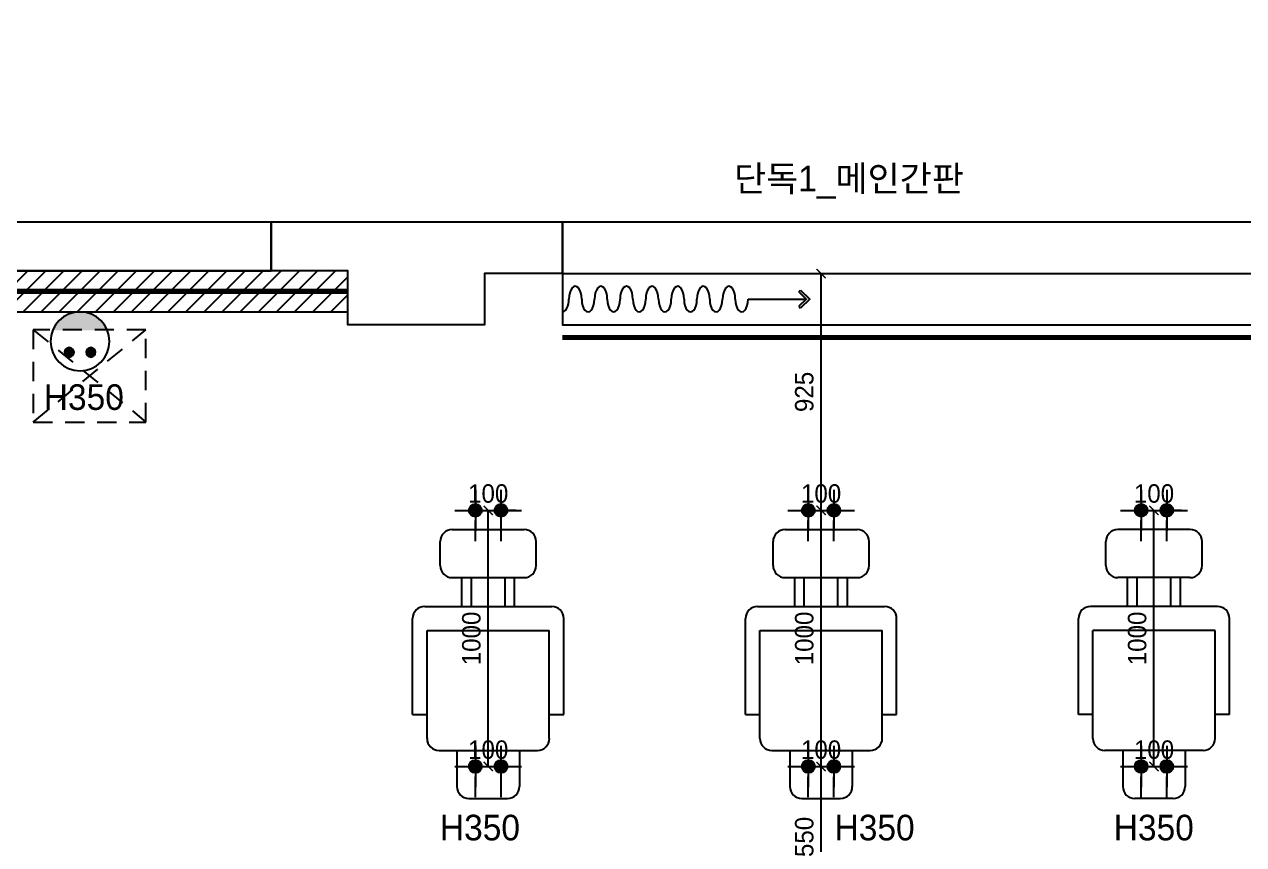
# Model space of a CAD drawing. Header units: millimetres. Extents: x 166504 to 219682, y 69800 to 112988.
# Drawn here: x 199772 to 204533, y 87805 to 91008 of the extents above; entities that cross this region are included whole.
import ezdxf
from ezdxf.enums import TextEntityAlignment as Align

# ---------------------------------------------------------------- set-up
doc = ezdxf.new("R2010")
doc.units = ezdxf.units.MM
doc.header["$LTSCALE"] = 100
doc.header["$PDMODE"] = 3
doc.linetypes.add('HID', pattern=[2.5, 1.5, -1])
doc.layers.get('DEFPOINTS').update_dxf_attribs({"color": 248})
for name, color, linetype in [('01. F-소품', 3, 'Continuous'), ('07-DIM WAL', 5, 'Continuous'), ('3.기호.계단선', 30, 'Continuous'), ('6FUR', 6, 'Continuous'), ('BLOCK', 6, 'Continuous'), ('C-WALL1', 2, 'Continuous'), ('C-WIN', 4, 'Continuous'), ('CHA', 6, 'Continuous'), ('FUR1', 6, 'Continuous'), ('RC-LIGHT', 7, 'Continuous'), ('WAL NEW', 3, 'Continuous'), ('설비', 140, 'Continuous')]:
    doc.layers.add(name, color=color, linetype=linetype)
doc.styles.add('YOURNAME', font='HY울릉도M.TTF')
doc.styles.add('코레일둥고', font='Korail_Round_Gothic_Medium.ttf')
doc.dimstyles.new('YOURNAME-40', dxfattribs={"dimscale": 40, "dimtxt": 1.8, "dimasz": 0.9, "dimexe": 1, "dimexo": 3, "dimgap": 0.7, "dimtad": 1, "dimdec": 0, "dimzin": 0, "dimdsep": 46, "dimtxsty": 'YOURNAME', "dimblk": 'ARCHTICK', "dimcen": 0, "dimclrd": 1, "dimclre": 1, "dimclrt": 7, "dimadec": 0, "dimazin": 0, "dimtfac": 1, "dimtdec": 0, "dimtix": 1, "dimtmove": 2, "dimatfit": 3, "dimldrblk": 'ARCHTICK', "dimfxl": 1, "dimtolj": 1, "dimtzin": 0, "dimarcsym": 0})

# ---------------------------------------------------------------- blocks, each defined once
blk = doc.blocks.new('VUDAUSEH')
at = {"layer": 'C-WALL1'}
for points in [[(171018.9, 112186.1), (171018.9, 112386.1), (171018.9, 112186.1), (170713.9, 112186.1), (170713.9, 111986.1), (170180.9, 111986.1), (170180.9, 112196.1), (169880.9, 112196.1), (169880.9, 112386.1)], [(171018.9, 112386.1), (169880.9, 112386.1)], [(169880.9, 112386.1), (169880.9, 112196.1)]]:
    blk.add_lwpolyline(points, dxfattribs=at)
at = {"layer": 'C-WIN'}
for points in [[(165848.9, 112196.1), (169880.9, 112196.1), (169880.9, 112386.1), (165848.9, 112386.1)], [(171018.9, 112186.1), (175763.9, 112186.1), (175763.9, 112386.1), (171018.9, 112386.1)]]:
    blk.add_lwpolyline(points, close=True, dxfattribs=at)
blk = doc.blocks.new('CJSWJDHE')
at = {"layer": 'FUR1', "transparency": 33554687}
h = blk.add_hatch(dxfattribs=at)
h.set_pattern_fill('_USER', color=3, scale=50, angle=45, pattern_type=0)
h.set_pattern_definition([(45, (26160, 0), (-35.355339, 35.355339), [])])
h.paths.add_polyline_path([(196248.4, 89885.3), (201035.4, 89885.3), (201035.4, 90045.3), (196248.4, 90045.3)])
at = {"layer": 'BLOCK', "color": 8, "linetype": 'HID', "ltscale": 0.5}
for p, q in [((199806.9, 89455.2), (200246.9, 89815.2)), ((199806.9, 89815.2), (200246.9, 89455.2))]:
    blk.add_line(p, q, dxfattribs=at)
blk.add_lwpolyline([(199806.9, 89455.2), (200246.9, 89455.2), (200246.9, 89815.2), (199806.9, 89815.2)], close=True, dxfattribs=at)
at = {"layer": 'CHA', "color": 8}
for p, q in [((201395.9, 88894.7), (201395.9, 88988.4)), ((201442.8, 89035.3), (201724, 89035.3)), ((201770.9, 88894.7), (201770.9, 88988.4)), ((202695.9, 88894.7), (202695.9, 88988.4)), ((202742.8, 89035.3), (203024, 89035.3)), ((203070.9, 88894.7), (203070.9, 88988.4)), ((203995.9, 88894.7), (203995.9, 88988.4)), ((204324, 89035.3), (204042.8, 89035.3)), ((204370.9, 88894.7), (204370.9, 88988.4)), ((201442.8, 88847.8), (201724, 88847.8)), ((201480.3, 88735.3), (201480.3, 88847.8)), ((201517.8, 88735.3), (201517.8, 88847.8)), ((201649, 88735.3), (201649, 88847.8)), ((201686.5, 88735.3), (201686.5, 88847.8)), ((202742.8, 88847.8), (203024, 88847.8)), ((202780.3, 88735.3), (202780.3, 88847.8)), ((202817.8, 88735.3), (202817.8, 88847.8)), ((202949, 88735.3), (202949, 88847.8)), ((202986.5, 88735.3), (202986.5, 88847.8)), ((204324, 88847.8), (204042.8, 88847.8)), ((204080.3, 88735.3), (204080.3, 88847.8)), ((204117.8, 88735.3), (204117.8, 88847.8)), ((204249, 88735.3), (204249, 88847.8)), ((204286.5, 88735.3), (204286.5, 88847.8)), ((201335.3, 88735.3), (201831.5, 88735.3)), ((202635.3, 88735.3), (203131.5, 88735.3)), ((204431.5, 88735.3), (203935.3, 88735.3)), ((201288.4, 88313.4), (201288.4, 88688.4)), ((201878.4, 88313.4), (201878.4, 88688.4)), ((202588.4, 88313.4), (202588.4, 88688.4)), ((203178.4, 88313.4), (203178.4, 88688.4)), ((203888.4, 88313.4), (203888.4, 88688.4)), ((204478.4, 88313.4), (204478.4, 88688.4)), ((201344.6, 88219.7), (201344.6, 88641.6)), ((201344.6, 88641.6), (201822.1, 88641.6)), ((201822.1, 88219.7), (201822.1, 88641.6)), ((202644.6, 88219.7), (202644.6, 88641.6)), ((202644.6, 88641.6), (203122.1, 88641.6)), ((203122.1, 88219.7), (203122.1, 88641.6)), ((204422.1, 88641.6), (203944.6, 88641.6)), ((203944.6, 88219.7), (203944.6, 88641.6)), ((204422.1, 88219.7), (204422.1, 88641.6)), ((201288.4, 88313.4), (201344.6, 88313.4)), ((201822.1, 88313.4), (201878.4, 88313.4)), ((202588.4, 88313.4), (202644.6, 88313.4)), ((203122.1, 88313.4), (203178.4, 88313.4)), ((203944.6, 88313.4), (203888.4, 88313.4)), ((204478.4, 88313.4), (204422.1, 88313.4)), ((201391.5, 88172.8), (201775.3, 88172.8)), ((201461.5, 88172.8), (201461.5, 88032.2)), ((201705.3, 88172.8), (201705.3, 88032.2)), ((202691.5, 88172.8), (203075.3, 88172.8)), ((202761.5, 88172.8), (202761.5, 88032.2)), ((203005.3, 88172.8), (203005.3, 88032.2)), ((204375.3, 88172.8), (203991.5, 88172.8)), ((204061.5, 88172.8), (204061.5, 88032.2)), ((204305.3, 88172.8), (204305.3, 88032.2)), ((201508.4, 87985.3), (201658.4, 87985.3)), ((202808.4, 87985.3), (202958.4, 87985.3)), ((204258.4, 87985.3), (204108.4, 87985.3))]:
    blk.add_line(p, q, dxfattribs=at)
for centre, start, end in [((201442.8, 88988.4), 90, 180), ((201724, 88988.4), 0, 90), ((202742.8, 88988.4), 90, 180), ((203024, 88988.4), 0, 90), ((204042.8, 88988.4), 90, 180), ((204324, 88988.4), 0, 90), ((201442.8, 88894.7), 180, 270), ((201724, 88894.7), 270, 0), ((202742.8, 88894.7), 180, 270), ((203024, 88894.7), 270, 0), ((204042.8, 88894.7), 180, 270), ((204324, 88894.7), 270, 0), ((201335.3, 88688.4), 90, 180), ((201831.5, 88688.4), 0, 90), ((202635.3, 88688.4), 90, 180), ((203131.5, 88688.4), 0, 90), ((203935.3, 88688.4), 90, 180), ((204431.5, 88688.4), 0, 90), ((201391.5, 88219.7), 180, 270), ((201775.3, 88219.7), 270, 0), ((202691.5, 88219.7), 180, 270), ((203075.3, 88219.7), 270, 0), ((203991.5, 88219.7), 180, 270), ((204375.3, 88219.7), 270, 0), ((201508.4, 88032.2), 180, 270), ((201658.4, 88032.2), 270, 0), ((202808.4, 88032.2), 180, 270), ((202958.4, 88032.2), 270, 0), ((204108.4, 88032.2), 180, 270), ((204258.4, 88032.2), 270, 0)]:
    blk.add_arc(centre, 46.9, start, end, dxfattribs=at)
at = {"layer": 'WAL NEW'}
blk.add_lwpolyline([(196248.4, 89885.3), (201035.4, 89885.3), (201035.4, 90045.3), (196248.4, 90045.3)], close=True, dxfattribs=at)
blk.add_blockref('VUDAUSEH', (30854.4, -22150.8))
blk = doc.blocks.new('1')
at = {"linetype": 'Continuous'}
h = blk.add_hatch(color=4, dxfattribs=at)
h.dxf.hatch_style = 1
edge = h.paths.add_edge_path()
edge.add_arc((11539653.5, -14273503.8), 37.5, 0, 360)
at = {"color": 1, "linetype": 'Continuous'}
for p, q in [((11539653.5, -14273637.1), (11539653.5, -14273370.5)), ((11539520.2, -14273503.8), (11539786.8, -14273503.8))]:
    blk.add_line(p, q, dxfattribs=at)
at = {"color": 4, "linetype": 'Continuous'}
for radius in [41.5, 37.5]:
    blk.add_circle((11539653.5, -14273503.8), radius, dxfattribs=at)
blk = doc.blocks.new('_ArchTick')
at = {"color": 0, "linetype": 'ByBlock', "const_width": 0.15}
blk.add_lwpolyline([(-0.5, -0.5), (0.5, 0.5)], dxfattribs=at)
blk = doc.blocks.new('*D1049')
at = {"layer": '07-DIM WAL', "color": 1, "lineweight": -2}
for p, q in [((202797.4, 88110.3), (202969.4, 88110.3)), ((202833.4, 87990.3), (202833.4, 88070.3)), ((202933.4, 87990.3), (202933.4, 88070.3))]:
    blk.add_line(p, q, dxfattribs=at)
at = {"layer": 'DEFPOINTS', "color": 0}
for p in [(202833.4, 88110.3), (202933.4, 88110.3), (202933.4, 88110.3)]:
    blk.add_point(p, dxfattribs=at)
at = {"layer": '07-DIM WAL', "color": 1, "lineweight": -2, "xscale": 36, "yscale": 36, "zscale": 36}
blk.add_blockref('_ArchTick', (202833.4, 88110.3), dxfattribs=at)
at = {"layer": '07-DIM WAL', "color": 1, "lineweight": -2, "xscale": 36, "yscale": 36, "zscale": 36, "rotation": 180}
blk.add_blockref('_ArchTick', (202933.4, 88110.3), dxfattribs=at)
at = {"layer": '07-DIM WAL', "color": 7, "insert": (202883.4, 88175.7), "char_height": 72, "attachment_point": 5, "style": 'YOURNAME'}
blk.add_mtext('\\A1;100', dxfattribs=at)
blk = doc.blocks.new('FFSFDF')
at = {"layer": '01. F-소품'}
blk.add_hatch(color=8, dxfattribs=at).paths.add_polyline_path([(1567672.9, 1746751.1), (1567679.9, 1746744.1), (1567715.3, 1746779.4), (1567679.9, 1746814.8), (1567672.9, 1746807.7), (1567701.2, 1746779.4)])
at = {"layer": '01. F-소품', "color": 8}
for p, q in [((1567672.9, 1746807.7), (1567679.9, 1746814.8)), ((1567474.8, 1746779.4), (1567701.2, 1746779.4)), ((1567672.9, 1746751.1), (1567679.9, 1746744.1))]:
    blk.add_line(p, q, dxfattribs=at)
for points in [[(1567672.9, 1746807.7), (1567701.2, 1746779.4), (1567672.9, 1746751.1)], [(1567679.9, 1746814.8), (1567715.3, 1746779.4), (1567679.9, 1746744.1)]]:
    blk.add_lwpolyline(points, dxfattribs=at)
for centre, start_param, end_param in [((1566799.8, 1746779.4), 1.570796, 4.712389), ((1566899.8, 1746779.4), 1.570796, 4.712389), ((1566999.8, 1746779.4), 1.570796, 4.712389), ((1567099.8, 1746779.4), 1.570796, 4.712389), ((1567199.8, 1746779.4), 1.570796, 4.712389), ((1567299.8, 1746779.4), 1.570796, 4.712389), ((1567399.8, 1746779.4), 1.570796, 4.712389), ((1566749.8, 1746779.4), 6.283185, 7.853982), ((1566849.8, 1746779.4), 4.712389, 7.853982), ((1566949.8, 1746779.4), 4.712389, 7.853982), ((1567049.8, 1746779.4), 4.712389, 7.853982), ((1567149.8, 1746779.4), 4.712389, 7.853982), ((1567249.8, 1746779.4), 4.712389, 7.853982), ((1567349.8, 1746779.4), 4.712389, 7.853982), ((1567449.8, 1746779.4), 4.712389, 7.853982)]:
    blk.add_ellipse(centre, major_axis=(0, -50), ratio=0.5, start_param=start_param, end_param=end_param, dxfattribs=at)
blk = doc.blocks.new('egoo')
at = {"layer": '설비'}
h = blk.add_hatch(color=140, dxfattribs=at)
edge = h.paths.add_edge_path()
edge.add_arc((1015645.3, 443433.7), 22.3, 0, 360)
h = blk.add_hatch(color=140, dxfattribs=at)
edge = h.paths.add_edge_path()
edge.add_arc((1015747.7, 443433.7), 22.3, 0, 360)
h = blk.add_hatch(color=140, dxfattribs=at)
edge = h.paths.add_edge_path()
edge.add_line((1015826.3, 443329.1), (1015566.6, 443329.1))
edge.add_ellipse((1015696.5, 443381.5), major_axis=(99, 99), ratio=1, start_angle=156.95778, end_angle=293.04222)
at = {"layer": '설비', "color": 140}
for centre, radius in [((1015696.5, 443381.5), 140), ((1015645.3, 443433.7), 22.3), ((1015747.7, 443433.7), 22.3)]:
    blk.add_circle(centre, radius, dxfattribs=at)
blk = doc.blocks.new('*D1361')
at = {"layer": '6FUR', "color": 1, "lineweight": -2}
for p, q in [((202763.4, 88110.3), (202843.4, 88110.3)), ((202883.4, 87560.3), (202883.4, 88110.3)), ((202765.4, 87560.3), (202843.4, 87560.3))]:
    blk.add_line(p, q, dxfattribs=at)
at = {"layer": 'DEFPOINTS', "color": 0}
for p in [(202883.4, 88110.3), (202883.4, 88110.3), (202885.4, 87560.3)]:
    blk.add_point(p, dxfattribs=at)
at = {"layer": '6FUR', "color": 1, "lineweight": -2, "xscale": 36, "yscale": 36, "zscale": 36}
for p, rotation in [((202883.4, 88110.3), 90), ((202883.4, 87560.3), 270)]:
    blk.add_blockref('_ArchTick', p, dxfattribs=dict(at, rotation=rotation))
at = {"layer": '6FUR', "color": 7, "insert": (202817.9, 87835.3), "char_height": 72, "attachment_point": 5, "rotation": 90, "style": 'YOURNAME'}
blk.add_mtext('\\A1;550', dxfattribs=at)
blk = doc.blocks.new('*D1362')
at = {"layer": '07-DIM WAL', "color": 1, "lineweight": -2}
for p, q in [((202797.4, 89110.3), (202969.4, 89110.3)), ((202833.4, 88990.3), (202833.4, 89070.3)), ((202933.4, 88990.3), (202933.4, 89070.3))]:
    blk.add_line(p, q, dxfattribs=at)
at = {"layer": 'DEFPOINTS', "color": 0}
for p in [(202833.4, 89110.3), (202933.4, 89110.3), (202933.4, 89110.3)]:
    blk.add_point(p, dxfattribs=at)
at = {"layer": '07-DIM WAL', "color": 1, "lineweight": -2, "xscale": 36, "yscale": 36, "zscale": 36}
blk.add_blockref('_ArchTick', (202833.4, 89110.3), dxfattribs=at)
at = {"layer": '07-DIM WAL', "color": 1, "lineweight": -2, "xscale": 36, "yscale": 36, "zscale": 36, "rotation": 180}
blk.add_blockref('_ArchTick', (202933.4, 89110.3), dxfattribs=at)
at = {"layer": '07-DIM WAL', "color": 7, "insert": (202883.4, 89175.7), "char_height": 72, "attachment_point": 5, "style": 'YOURNAME'}
blk.add_mtext('\\A1;100', dxfattribs=at)
blk = doc.blocks.new('*D1363')
at = {"layer": '6FUR', "color": 1, "lineweight": -2}
for p, q in [((202763.4, 89110.3), (202843.4, 89110.3)), ((202883.4, 88110.3), (202883.4, 89110.3)), ((202763.4, 88110.3), (202843.4, 88110.3))]:
    blk.add_line(p, q, dxfattribs=at)
at = {"layer": 'DEFPOINTS', "color": 0}
for p in [(202883.4, 89110.3), (202883.4, 89110.3), (202883.4, 88110.3)]:
    blk.add_point(p, dxfattribs=at)
at = {"layer": '6FUR', "color": 1, "lineweight": -2, "xscale": 36, "yscale": 36, "zscale": 36}
for p, rotation in [((202883.4, 89110.3), 90), ((202883.4, 88110.3), 270)]:
    blk.add_blockref('_ArchTick', p, dxfattribs=dict(at, rotation=rotation))
at = {"layer": '6FUR', "color": 7, "insert": (202817.9, 88610.3), "char_height": 72, "attachment_point": 5, "rotation": 90, "style": 'YOURNAME'}
blk.add_mtext('\\A1;1000', dxfattribs=at)
blk = doc.blocks.new('*D1364')
at = {"layer": '07-DIM WAL', "color": 1, "lineweight": -2}
for p, q in [((204097.4, 88110.3), (204269.4, 88110.3)), ((204133.4, 87990.3), (204133.4, 88070.3)), ((204233.4, 87990.3), (204233.4, 88070.3))]:
    blk.add_line(p, q, dxfattribs=at)
at = {"layer": 'DEFPOINTS', "color": 0}
for p in [(204133.4, 88110.3), (204233.4, 88110.3), (204233.4, 88110.3)]:
    blk.add_point(p, dxfattribs=at)
at = {"layer": '07-DIM WAL', "color": 1, "lineweight": -2, "xscale": 36, "yscale": 36, "zscale": 36}
blk.add_blockref('_ArchTick', (204133.4, 88110.3), dxfattribs=at)
at = {"layer": '07-DIM WAL', "color": 1, "lineweight": -2, "xscale": 36, "yscale": 36, "zscale": 36, "rotation": 180}
blk.add_blockref('_ArchTick', (204233.4, 88110.3), dxfattribs=at)
at = {"layer": '07-DIM WAL', "color": 7, "insert": (204183.4, 88175.7), "char_height": 72, "attachment_point": 5, "style": 'YOURNAME'}
blk.add_mtext('\\A1;100', dxfattribs=at)
blk = doc.blocks.new('*D1365')
at = {"layer": '07-DIM WAL', "color": 1, "lineweight": -2}
for p, q in [((204097.4, 89110.3), (204269.4, 89110.3)), ((204133.4, 88990.3), (204133.4, 89070.3)), ((204233.4, 88990.3), (204233.4, 89070.3))]:
    blk.add_line(p, q, dxfattribs=at)
at = {"layer": 'DEFPOINTS', "color": 0}
for p in [(204133.4, 89110.3), (204233.4, 89110.3), (204233.4, 89110.3)]:
    blk.add_point(p, dxfattribs=at)
at = {"layer": '07-DIM WAL', "color": 1, "lineweight": -2, "xscale": 36, "yscale": 36, "zscale": 36}
blk.add_blockref('_ArchTick', (204133.4, 89110.3), dxfattribs=at)
at = {"layer": '07-DIM WAL', "color": 1, "lineweight": -2, "xscale": 36, "yscale": 36, "zscale": 36, "rotation": 180}
blk.add_blockref('_ArchTick', (204233.4, 89110.3), dxfattribs=at)
at = {"layer": '07-DIM WAL', "color": 7, "insert": (204183.4, 89175.7), "char_height": 72, "attachment_point": 5, "style": 'YOURNAME'}
blk.add_mtext('\\A1;100', dxfattribs=at)
blk = doc.blocks.new('*D1366')
at = {"layer": '6FUR', "color": 1, "lineweight": -2}
for p, q in [((204183.4, 88110.3), (204183.4, 89110.3)), ((204291.3, 89110.3), (204223.4, 89110.3)), ((204063.4, 88110.3), (204143.4, 88110.3))]:
    blk.add_line(p, q, dxfattribs=at)
at = {"layer": 'DEFPOINTS', "color": 0}
for p in [(204171.3, 89110.3), (204183.4, 89110.3), (204183.4, 88110.3)]:
    blk.add_point(p, dxfattribs=at)
at = {"layer": '6FUR', "color": 1, "lineweight": -2, "xscale": 36, "yscale": 36, "zscale": 36}
for p, rotation in [((204183.4, 89110.3), 90), ((204183.4, 88110.3), 270)]:
    blk.add_blockref('_ArchTick', p, dxfattribs=dict(at, rotation=rotation))
at = {"layer": '6FUR', "color": 7, "insert": (204117.9, 88610.3), "char_height": 72, "attachment_point": 5, "rotation": 90, "style": 'YOURNAME'}
blk.add_mtext('\\A1;1000', dxfattribs=at)
blk = doc.blocks.new('*D1367')
at = {"layer": '07-DIM WAL', "color": 1, "lineweight": -2}
for p, q in [((201497.4, 88110.3), (201669.4, 88110.3)), ((201533.4, 87990.3), (201533.4, 88070.3)), ((201633.4, 87990.3), (201633.4, 88070.3))]:
    blk.add_line(p, q, dxfattribs=at)
at = {"layer": 'DEFPOINTS', "color": 0}
for p in [(201533.4, 88110.3), (201633.4, 88110.3), (201633.4, 88110.3)]:
    blk.add_point(p, dxfattribs=at)
at = {"layer": '07-DIM WAL', "color": 1, "lineweight": -2, "xscale": 36, "yscale": 36, "zscale": 36}
blk.add_blockref('_ArchTick', (201533.4, 88110.3), dxfattribs=at)
at = {"layer": '07-DIM WAL', "color": 1, "lineweight": -2, "xscale": 36, "yscale": 36, "zscale": 36, "rotation": 180}
blk.add_blockref('_ArchTick', (201633.4, 88110.3), dxfattribs=at)
at = {"layer": '07-DIM WAL', "color": 7, "insert": (201583.4, 88175.7), "char_height": 72, "attachment_point": 5, "style": 'YOURNAME'}
blk.add_mtext('\\A1;100', dxfattribs=at)
blk = doc.blocks.new('*D1368')
at = {"layer": '07-DIM WAL', "color": 1, "lineweight": -2}
for p, q in [((201497.4, 89110.3), (201669.4, 89110.3)), ((201533.4, 88990.3), (201533.4, 89070.3)), ((201633.4, 88990.3), (201633.4, 89070.3))]:
    blk.add_line(p, q, dxfattribs=at)
at = {"layer": 'DEFPOINTS', "color": 0}
for p in [(201533.4, 89110.3), (201633.4, 89110.3), (201633.4, 89110.3)]:
    blk.add_point(p, dxfattribs=at)
at = {"layer": '07-DIM WAL', "color": 1, "lineweight": -2, "xscale": 36, "yscale": 36, "zscale": 36}
blk.add_blockref('_ArchTick', (201533.4, 89110.3), dxfattribs=at)
at = {"layer": '07-DIM WAL', "color": 1, "lineweight": -2, "xscale": 36, "yscale": 36, "zscale": 36, "rotation": 180}
blk.add_blockref('_ArchTick', (201633.4, 89110.3), dxfattribs=at)
at = {"layer": '07-DIM WAL', "color": 7, "insert": (201583.4, 89175.7), "char_height": 72, "attachment_point": 5, "style": 'YOURNAME'}
blk.add_mtext('\\A1;100', dxfattribs=at)
blk = doc.blocks.new('*D1369')
at = {"layer": '6FUR', "color": 1, "lineweight": -2}
for p, q in [((201583.4, 88110.3), (201583.4, 89110.3)), ((201691.3, 89110.3), (201623.4, 89110.3)), ((201463.4, 88110.3), (201543.4, 88110.3))]:
    blk.add_line(p, q, dxfattribs=at)
at = {"layer": 'DEFPOINTS', "color": 0}
for p in [(201571.3, 89110.3), (201583.4, 89110.3), (201583.4, 88110.3)]:
    blk.add_point(p, dxfattribs=at)
at = {"layer": '6FUR', "color": 1, "lineweight": -2, "xscale": 36, "yscale": 36, "zscale": 36}
for p, rotation in [((201583.4, 89110.3), 90), ((201583.4, 88110.3), 270)]:
    blk.add_blockref('_ArchTick', p, dxfattribs=dict(at, rotation=rotation))
at = {"layer": '6FUR', "color": 7, "insert": (201517.9, 88610.3), "char_height": 72, "attachment_point": 5, "rotation": 90, "style": 'YOURNAME'}
blk.add_mtext('\\A1;1000', dxfattribs=at)
blk = doc.blocks.new('*D1380')
at = {"layer": '6FUR', "color": 1, "lineweight": -2}
for p, q in [((202763.4, 90035.3), (202843.4, 90035.3)), ((202883.4, 89110.3), (202883.4, 90035.3)), ((202763.4, 89110.3), (202843.4, 89110.3))]:
    blk.add_line(p, q, dxfattribs=at)
at = {"layer": 'DEFPOINTS', "color": 0}
for p in [(202883.4, 90035.3), (202883.4, 90035.3), (202883.4, 89110.3)]:
    blk.add_point(p, dxfattribs=at)
at = {"layer": '6FUR', "color": 1, "lineweight": -2, "xscale": 36, "yscale": 36, "zscale": 36}
for p, rotation in [((202883.4, 90035.3), 90), ((202883.4, 89110.3), 270)]:
    blk.add_blockref('_ArchTick', p, dxfattribs=dict(at, rotation=rotation))
at = {"layer": '6FUR', "color": 7, "insert": (202818, 89572.8), "char_height": 72, "attachment_point": 5, "rotation": 90, "style": 'YOURNAME'}
blk.add_mtext('\\A1;925', dxfattribs=at)

msp = doc.modelspace()

# ---------------------------------------------------------------- linework, layer by layer
at = {"layer": '3.기호.계단선', "color": 10, "linetype": 'HID'}
for points in [[(196438.4, 89965.3, 20, 20, 0), (201035.4, 89965.3, 20, 20, 0)], [(201873.4, 89785.3, 20, 20, 0), (204083.4, 89785.3, 20, 20, 0)]]:
    msp.add_lwpolyline(points, format="xyseb", dxfattribs=at)
at = {"layer": '3.기호.계단선', "color": 10, "linetype": 'HID', "const_width": 20}
msp.add_lwpolyline([(201873.4, 89785.3), (206618.4, 89785.3)], dxfattribs=at)
at = {"layer": '3.기호.계단선'}
msp.add_circle((198668.2, 92111.4), 1500, dxfattribs=at)
at = {"layer": 'RC-LIGHT'}
msp.add_lwpolyline([(201873.4, 90035.3), (201873.4, 89835.3), (206618.4, 89835.3), (206618.4, 90035.3)], dxfattribs=at)

# ---------------------------------------------------------------- block references
at = {"color": 0}
msp.add_blockref('FFSFDF', (-1364876.4, -1656844.1), dxfattribs=at)
at = {"layer": '07-DIM WAL'}
msp.add_blockref('CJSWJDHE', (0, 0), dxfattribs=at)
at = {"layer": 'RC-LIGHT', "xscale": 0.6024096385271789, "yscale": 0.6024096385271789, "zscale": 0.6024096385271789, "rotation": 270}
for p in [(8800029.6, 7040708.8), (8800129.6, 7040708.8), (8801329.6, 7040708.8), (8801429.6, 7040708.8), (8802629.6, 7040708.8), (8802729.6, 7040708.8), (8800029.6, 7039708.8), (8800129.6, 7039708.8), (8801329.6, 7039708.8), (8801429.6, 7039708.8), (8802629.6, 7039708.8), (8802729.6, 7039708.8)]:
    msp.add_blockref('1', p, dxfattribs=at)
at = {"layer": '설비', "color": 140, "xscale": -0.8214285869294655, "yscale": 0.8214285869294655, "zscale": 0.8214285869294655, "rotation": 180}
msp.add_blockref('egoo', (-634332.5, 453976.5), dxfattribs=at)

# ---------------------------------------------------------------- texts
at = {"layer": '3.기호.계단선', "transparency": 33554687, "style": '코레일둥고'}
msp.add_text('단독1_메인간판', height=100, dxfattribs=at).set_placement((202543.1, 90455.8), align=Align.TOP_LEFT)
at = {"layer": 'RC-LIGHT', "style": '코레일둥고'}
for p in [(199847.9, 89602.5), (201394.8, 87921.9), (202936, 87921.9), (204026.2, 87921.9)]:
    msp.add_text('H350', height=100, dxfattribs=at).set_placement(p, align=Align.TOP_LEFT)

# ---------------------------------------------------------------- dimensions: what is measured, and where the dimension line sits
at = {"layer": '07-DIM WAL'}
for base, p1, p2, picture, middle in [((201633.4, 89110.3), (201533.4, 89110.3), (201633.4, 89110.3), '*D1368', (201583.4, 89175.7)), ((202933.4, 89110.3), (202833.4, 89110.3), (202933.4, 89110.3), '*D1362', (202883.4, 89175.7)), ((204233.4, 89110.3), (204133.4, 89110.3), (204233.4, 89110.3), '*D1365', (204183.4, 89175.7)), ((201633.4, 88110.3), (201533.4, 88110.3), (201633.4, 88110.3), '*D1367', (201583.4, 88175.7)), ((202933.4, 88110.3), (202833.4, 88110.3), (202933.4, 88110.3), '*D1049', (202883.4, 88175.7)), ((204233.4, 88110.3), (204133.4, 88110.3), (204233.4, 88110.3), '*D1364', (204183.4, 88175.7))]:
    dim = msp.add_linear_dim(base=base, p1=p1, p2=p2, dimstyle='YOURNAME-40', dxfattribs=at)
    dim.commit()
    dim.dimension.update_dxf_attribs({"geometry": picture, "text_midpoint": middle})
at = {"layer": '6FUR'}
for base, p1, p2, picture, middle in [((202883.4, 90035.3), (202883.4, 89110.3), (202883.4, 90035.3), '*D1380', (202818, 89572.8)), ((201583.4, 89110.3), (201583.4, 88110.3), (201571.3, 89110.3), '*D1369', (201517.9, 88610.3)), ((202883.4, 89110.3), (202883.4, 88110.3), (202883.4, 89110.3), '*D1363', (202817.9, 88610.3)), ((204183.4, 89110.3), (204183.4, 88110.3), (204171.3, 89110.3), '*D1366', (204117.9, 88610.3)), ((202883.4, 88110.3), (202885.4, 87560.3), (202883.4, 88110.3), '*D1361', (202817.9, 87835.3))]:
    dim = msp.add_linear_dim(base=base, p1=p1, p2=p2, angle=90, dimstyle='YOURNAME-40', dxfattribs=at)
    dim.commit()
    dim.dimension.update_dxf_attribs({"geometry": picture, "text_midpoint": middle})

doc.saveas('drawing.dxf')
